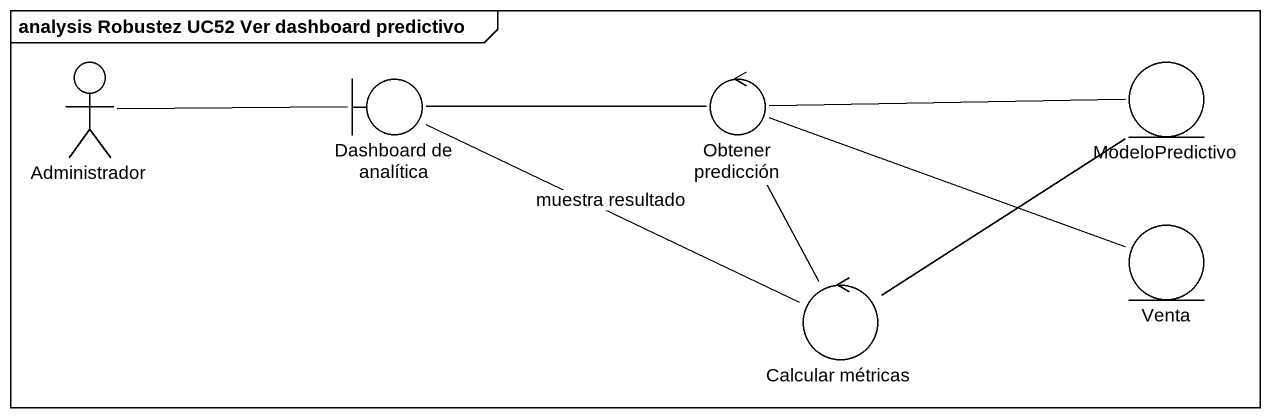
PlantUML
@startuml
mainframe analysis Robustez UC52 Ver dashboard predictivo
actor Administrador
boundary "Dashboard de analítica" as Dashboard_de_analítica
control "Obtener predicción" as Obtener_predicción
entity ModeloPredictivo
entity Venta
control "Calcular métricas" as Calcular_métricas
Administrador -right- Dashboard_de_analítica
Dashboard_de_analítica -right- Obtener_predicción
Obtener_predicción -right- ModeloPredictivo
Obtener_predicción -right- Venta
Obtener_predicción -- Calcular_métricas
Calcular_métricas -left- Dashboard_de_analítica : muestra resultado
Calcular_métricas -up- ModeloPredictivo
@enduml
